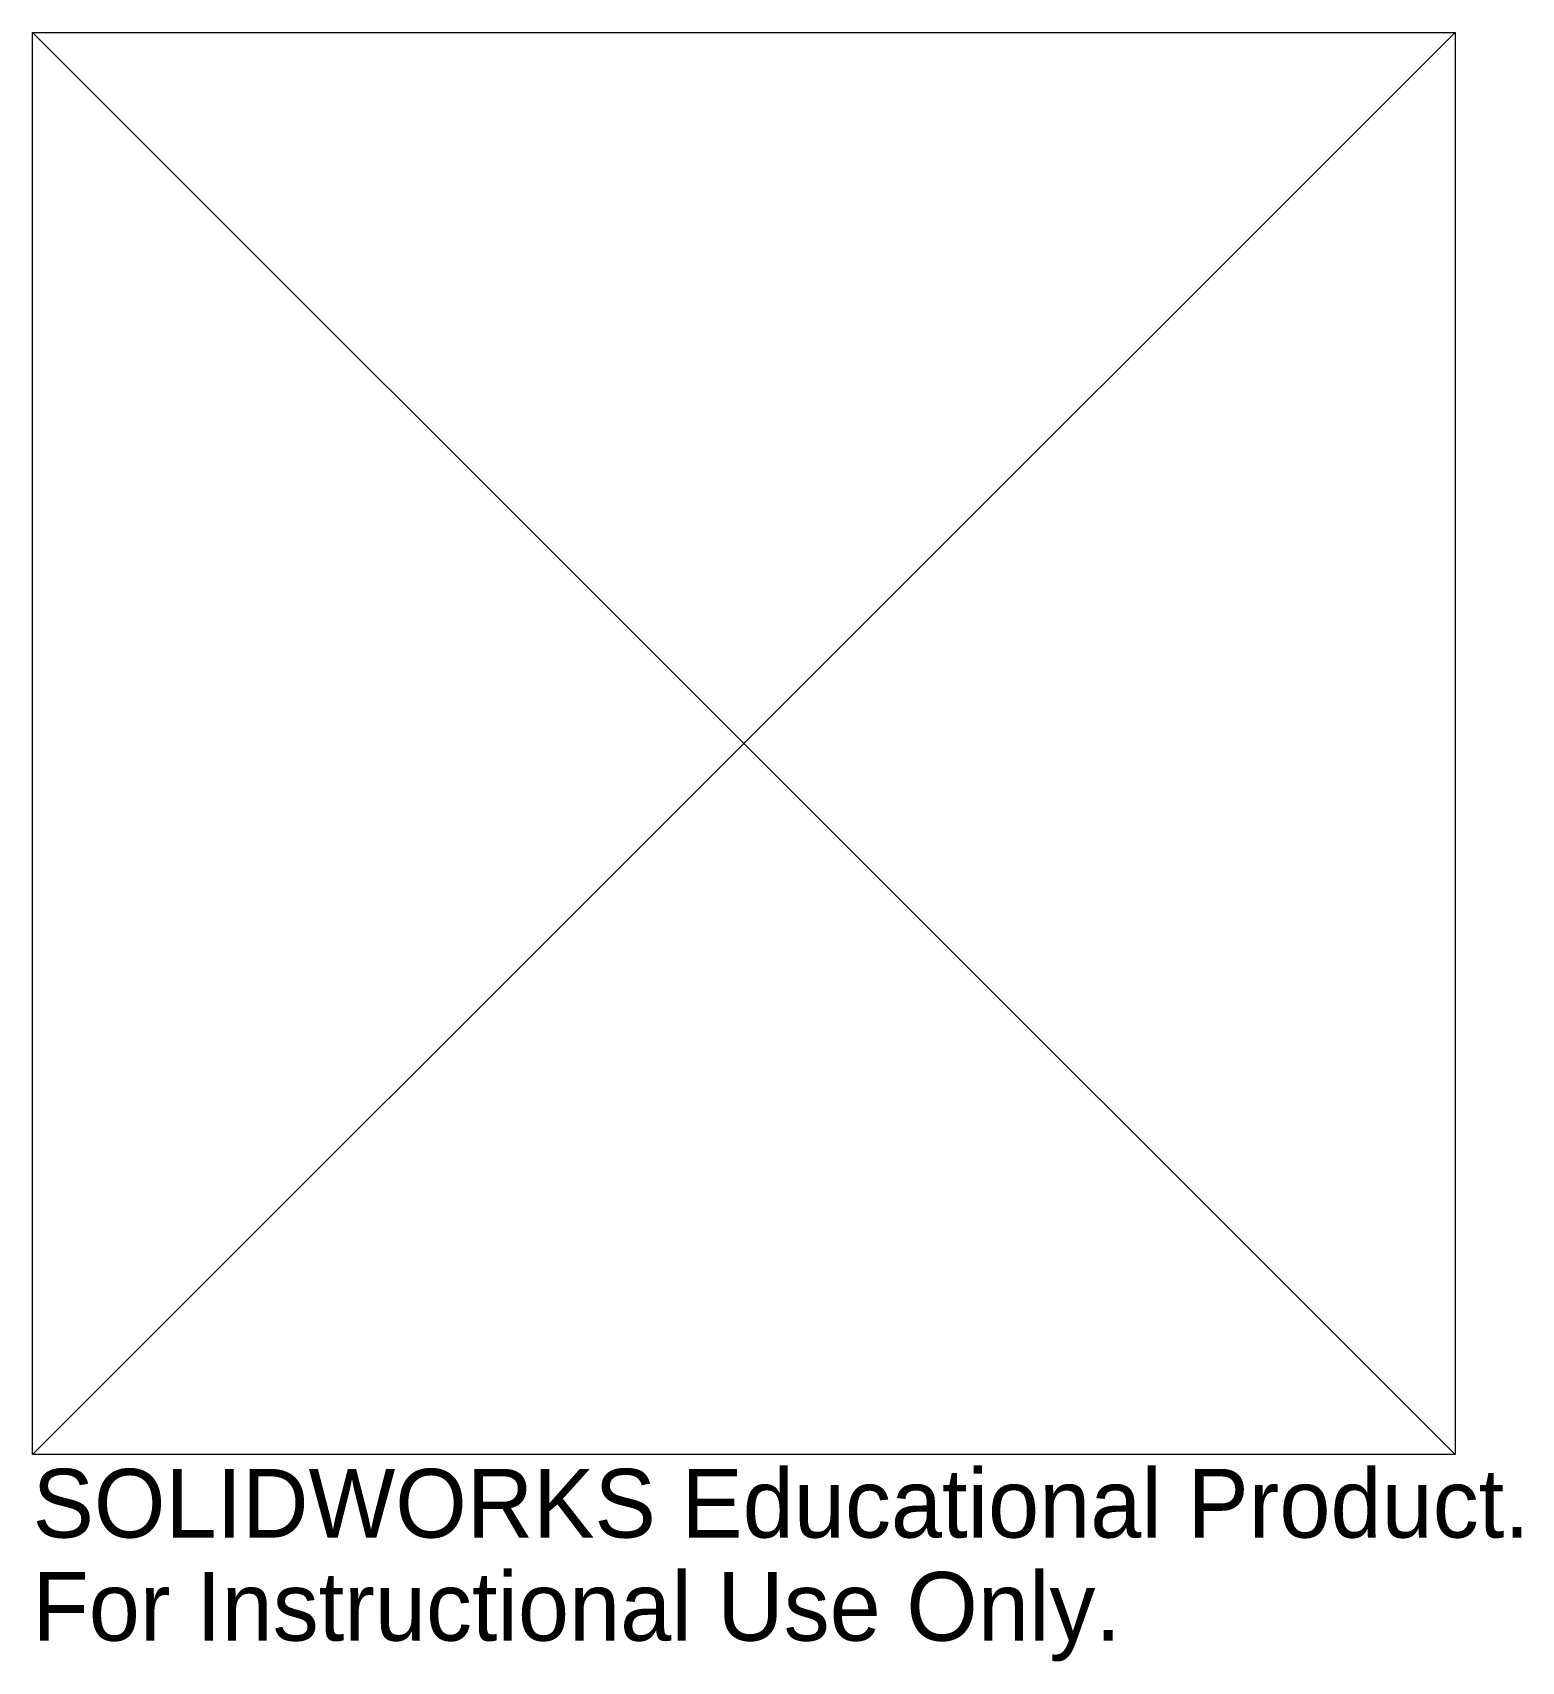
# Model space of a CAD drawing. Header units: millimetres. Extents: x 0 to 105, y -115 to 0.
import ezdxf

# ---------------------------------------------------------------- set-up
doc = ezdxf.new("R2010")
doc.units = ezdxf.units.MM

msp = doc.modelspace()

# ---------------------------------------------------------------- linework, layer by layer
at = {"color": 7, "linetype": 'Continuous', "lineweight": 15}
for p, q in [((100, -100), (0, 0)), ((100, 0), (0, -100)), ((0, 0), (100, 0)), ((0, -100), (0, 0)), ((100, 0), (100, -100)), ((100, -100), (0, -100))]:
    msp.add_line(p, q, dxfattribs=at)

# ---------------------------------------------------------------- texts
at = {"color": 7, "linetype": 'Continuous', "char_height": 4.8336, "attachment_point": 1}
for s, insert in [('SOLIDWORKS Educational Product.', (0, -101.02)), ('For Instructional Use Only.', (0, -108.27))]:
    msp.add_mtext(s, dxfattribs=dict(at, insert=insert))

doc.saveas('drawing.dxf')
